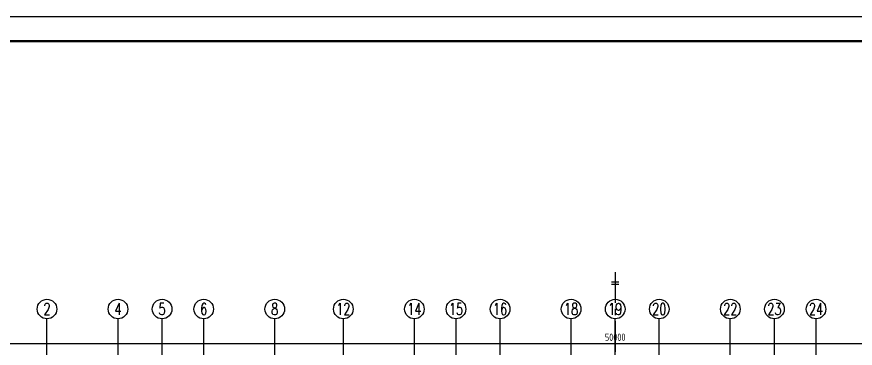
# Model space of a CAD drawing. Extents: x -668857 to 154266, y -275694 to 291306.
# Drawn here: x -109033 to -74799, y 143606 to 157141 of the extents above; entities that cross this region are included whole.
import ezdxf
from ezdxf.enums import TextEntityAlignment as Align

# ---------------------------------------------------------------- set-up
doc = ezdxf.new("R2010")
doc.units = 0
doc.header["$LTSCALE"] = 1000
doc.linetypes.add('CENTER', pattern=[2, 1.25, -0.25, 0.25, -0.25])
doc.linetypes.add('DOTE', pattern=[2.42, 2, -0.2, 0.02, -0.2])
doc.layers.get('0').update_dxf_attribs({"linetype": 'CONTINUOUS'})
doc.layers.get('DEFPOINTS').update_dxf_attribs({"linetype": 'CONTINUOUS'})
for name, color, linetype in [('-TK', 7, 'CONTINUOUS'), ('A-AXIS', 1, 'CONTINUOUS'), ('A-DOTE', 10, 'DOTE'), ('AXIS_NUM', 7, 'CONTINUOUS'), ('S-Y一般标注', 3, 'CONTINUOUS'), ('THIN', 7, 'CONTINUOUS')]:
    doc.layers.add(name, color=color, linetype=linetype)
doc.styles.add('TSSD_Axis', font='complex.shx', dxfattribs={"width": 0.7, "bigfont": 'hztxt.shx'})
doc.styles.add('TSSD_DIMENSION', font='Tssdeng.shx', dxfattribs={"width": 0.7, "bigfont": 'tssdchn.shx'})
doc.dimstyles.new('TSSD_100_100', dxfattribs={"dimtxt": 300, "dimasz": 100, "dimexe": 100, "dimexo": 250, "dimgap": 100, "dimtad": 1, "dimdec": 0, "dimzin": 0, "dimdsep": 46, "dimtxsty": 'TSSD_DIMENSION', "dimblk": 'ARCHTICK', "dimcen": 0, "dimdle": 100, "dimclrt": 7, "dimadec": 0, "dimazin": 0, "dimtfac": 1, "dimtdec": 0, "dimtix": 1, "dimtmove": 2, "dimatfit": 3, "dimldrblk": 'ARCHTICK', "dimfxl": 0, "dimtolj": 1, "dimtzin": 0, "dimarcsym": 0})

# ---------------------------------------------------------------- blocks, each defined once
blk = doc.blocks.new('A1')
blk.add_lwpolyline([(0, 59400), (0, 0), (84100, 0), (84100, 59400)], close=True)
at = {"const_width": 100}
blk.add_lwpolyline([(2500, 58400), (2500, 1000), (83100, 1000), (83100, 58400)], close=True, dxfattribs=at)
blk = doc.blocks.new('ts_axno')
at = {"color": 0, "linetype": 'ByBlock', "lineweight": -2}
blk.add_circle((0, 0), 0.5, dxfattribs=at)
at = {"color": 0, "linetype": 'ByBlock', "lineweight": -2, "style": 'TSSD_Axis', "width": 0.7}
blk.add_attdef('A', text='', height=0.6, dxfattribs=at).set_placement((0, 0), align=Align.MIDDLE_CENTER)
blk = doc.blocks.new('_ArchTick')
at = {"color": 0, "linetype": 'ByBlock', "const_width": 0.15}
blk.add_lwpolyline([(-0.5, -0.5), (0.5, 0.5)], dxfattribs=at)
blk = doc.blocks.new('*D99')
at = {"layer": 'DEFPOINTS', "color": 0}
for p in [(54600, 22900), (4600, 21100), (54600, 21100)]:
    blk.add_point(p, dxfattribs=at)
at = {"layer": 'S-Y一般标注', "color": 0, "lineweight": -2}
for p, q in [((4600, 21350), (4600, 23000)), ((54600, 21350), (54600, 23000)), ((4500, 22900), (54700, 22900))]:
    blk.add_line(p, q, dxfattribs=at)
at = {"layer": 'S-Y一般标注', "color": 0, "lineweight": -2, "xscale": 100, "yscale": 100, "zscale": 100, "rotation": 180}
blk.add_blockref('_ArchTick', (4600, 22900), dxfattribs=at)
at = {"layer": 'S-Y一般标注', "color": 0, "lineweight": -2, "xscale": 100, "yscale": 100, "zscale": 100}
blk.add_blockref('_ArchTick', (54600, 22900), dxfattribs=at)
at = {"layer": 'S-Y一般标注', "color": 7, "insert": (29600, 23150), "char_height": 300, "attachment_point": 5, "style": 'TSSD_DIMENSION'}
blk.add_mtext('\\A1;50000', dxfattribs=at)
blk = doc.blocks.new('20210726.16350016')
at = {"layer": 'A-AXIS'}
for p, q in [((6400, 21100), (6400, 23900)), ((9300, 21100), (9300, 23900)), ((11100, 21100), (11100, 23900)), ((12800, 21100), (12800, 23900)), ((15700, 21100), (15700, 23900)), ((18500, 21100), (18500, 23900)), ((21400, 21100), (21400, 23900)), ((23100, 21100), (23100, 23900)), ((24900, 21100), (24900, 23900)), ((27800, 21100), (27800, 23900)), ((29600, 21100), (29600, 23900)), ((31400, 21100), (31400, 23900)), ((34300, 21100), (34300, 23900)), ((36100, 21100), (36100, 23900)), ((37800, 21100), (37800, 23900))]:
    blk.add_line(p, q, dxfattribs=at)
ref = blk.add_blockref('ts_axno', (6400, 24300), dxfattribs=dict(at, xscale=800, yscale=800, zscale=800))
ref.add_attrib('2', '2', dxfattribs={"layer": 'AXIS_NUM', "height": 480, "style": 'TSSD_Axis', "width": 0.7}).set_placement((6400, 24300), align=Align.MIDDLE_CENTER)
ref = blk.add_blockref('ts_axno', (9300, 24300), dxfattribs=dict(at, xscale=800, yscale=800, zscale=800))
ref.add_attrib('3', '4', dxfattribs={"layer": 'AXIS_NUM', "height": 480, "style": 'TSSD_Axis', "width": 0.7}).set_placement((9300, 24300), align=Align.MIDDLE_CENTER)
ref = blk.add_blockref('ts_axno', (11100, 24300), dxfattribs=dict(at, xscale=800, yscale=800, zscale=800))
ref.add_attrib('4', '5', dxfattribs={"layer": 'AXIS_NUM', "height": 480, "style": 'TSSD_Axis', "width": 0.7}).set_placement((11100, 24300), align=Align.MIDDLE_CENTER)
ref = blk.add_blockref('ts_axno', (12800, 24300), dxfattribs=dict(at, xscale=800, yscale=800, zscale=800))
ref.add_attrib('5', '6', dxfattribs={"layer": 'AXIS_NUM', "height": 480, "style": 'TSSD_Axis', "width": 0.7}).set_placement((12800, 24300), align=Align.MIDDLE_CENTER)
ref = blk.add_blockref('ts_axno', (15700, 24300), dxfattribs=dict(at, xscale=800, yscale=800, zscale=800))
ref.add_attrib('6', '8', dxfattribs={"layer": 'AXIS_NUM', "height": 480, "style": 'TSSD_Axis', "width": 0.7}).set_placement((15700, 24300), align=Align.MIDDLE_CENTER)
ref = blk.add_blockref('ts_axno', (18500, 24300), dxfattribs=dict(at, xscale=800, yscale=800, zscale=800))
ref.add_attrib('7', '12', dxfattribs={"layer": 'AXIS_NUM', "height": 480, "style": 'TSSD_Axis', "width": 0.7}).set_placement((18500, 24300), align=Align.MIDDLE_CENTER)
ref = blk.add_blockref('ts_axno', (21400, 24300), dxfattribs=dict(at, xscale=800, yscale=800, zscale=800))
ref.add_attrib('8', '14', dxfattribs={"layer": 'AXIS_NUM', "height": 480, "style": 'TSSD_Axis', "width": 0.7}).set_placement((21400, 24300), align=Align.MIDDLE_CENTER)
ref = blk.add_blockref('ts_axno', (23100, 24300), dxfattribs=dict(at, xscale=800, yscale=800, zscale=800))
ref.add_attrib('9', '15', dxfattribs={"layer": 'AXIS_NUM', "height": 480, "style": 'TSSD_Axis', "width": 0.7}).set_placement((23100, 24300), align=Align.MIDDLE_CENTER)
ref = blk.add_blockref('ts_axno', (24900, 24300), dxfattribs=dict(at, xscale=800, yscale=800, zscale=800))
ref.add_attrib('10', '16', dxfattribs={"layer": 'AXIS_NUM', "height": 480, "style": 'TSSD_Axis', "width": 0.7}).set_placement((24900, 24300), align=Align.MIDDLE_CENTER)
ref = blk.add_blockref('ts_axno', (27800, 24300), dxfattribs=dict(at, xscale=800, yscale=800, zscale=800))
ref.add_attrib('11', '18', dxfattribs={"layer": 'AXIS_NUM', "height": 480, "style": 'TSSD_Axis', "width": 0.7}).set_placement((27800, 24300), align=Align.MIDDLE_CENTER)
ref = blk.add_blockref('ts_axno', (29600, 24300), dxfattribs=dict(at, xscale=800, yscale=800, zscale=800))
ref.add_attrib('12', '19', dxfattribs={"layer": 'AXIS_NUM', "height": 480, "style": 'TSSD_Axis', "width": 0.7}).set_placement((29600, 24300), align=Align.MIDDLE_CENTER)
ref = blk.add_blockref('ts_axno', (31400, 24300), dxfattribs=dict(at, xscale=800, yscale=800, zscale=800))
ref.add_attrib('13', '20', dxfattribs={"layer": 'AXIS_NUM', "height": 480, "style": 'TSSD_Axis', "width": 0.7}).set_placement((31400, 24300), align=Align.MIDDLE_CENTER)
ref = blk.add_blockref('ts_axno', (34300, 24300), dxfattribs=dict(at, xscale=800, yscale=800, zscale=800))
ref.add_attrib('14', '22', dxfattribs={"layer": 'AXIS_NUM', "height": 480, "style": 'TSSD_Axis', "width": 0.7}).set_placement((34300, 24300), align=Align.MIDDLE_CENTER)
ref = blk.add_blockref('ts_axno', (36100, 24300), dxfattribs=dict(at, xscale=800, yscale=800, zscale=800))
ref.add_attrib('15', '23', dxfattribs={"layer": 'AXIS_NUM', "height": 480, "style": 'TSSD_Axis', "width": 0.7}).set_placement((36100, 24300), align=Align.MIDDLE_CENTER)
ref = blk.add_blockref('ts_axno', (37800, 24300), dxfattribs=dict(at, xscale=800, yscale=800, zscale=800))
ref.add_attrib('16', '24', dxfattribs={"layer": 'AXIS_NUM', "height": 480, "style": 'TSSD_Axis', "width": 0.7}).set_placement((37800, 24300), align=Align.MIDDLE_CENTER)
at = {"layer": 'S-Y一般标注'}
dim = blk.add_linear_dim(base=(54600, 22900), p1=(4600, 21100), p2=(54600, 21100), dimstyle='TSSD_100_100', dxfattribs=at)
dim.commit()
dim.dimension.update_dxf_attribs({"geometry": '*D99', "text_midpoint": (29600, 23150)})

msp = doc.modelspace()

# ---------------------------------------------------------------- linework, layer by layer
at = {"layer": 'THIN', "linetype": 'CENTER'}
msp.add_line((-84599.28, 146708.33), (-84599.28, 119905.4), dxfattribs=at)
at = {"layer": 'THIN'}
for p, q in [((-84449.28, 146305.1), (-84749.28, 146305.1)), ((-84449.28, 146205.1), (-84749.28, 146205.1))]:
    msp.add_line(p, q, dxfattribs=at)

# ---------------------------------------------------------------- block references
at = {"layer": '-TK'}
msp.add_blockref('A1', (-125541.57, 97740.98), dxfattribs=at)
at = {"layer": 'A-DOTE'}
msp.add_blockref('20210726.16350016', (-114199.28, 120905.5), dxfattribs=at)

doc.saveas('drawing.dxf')
